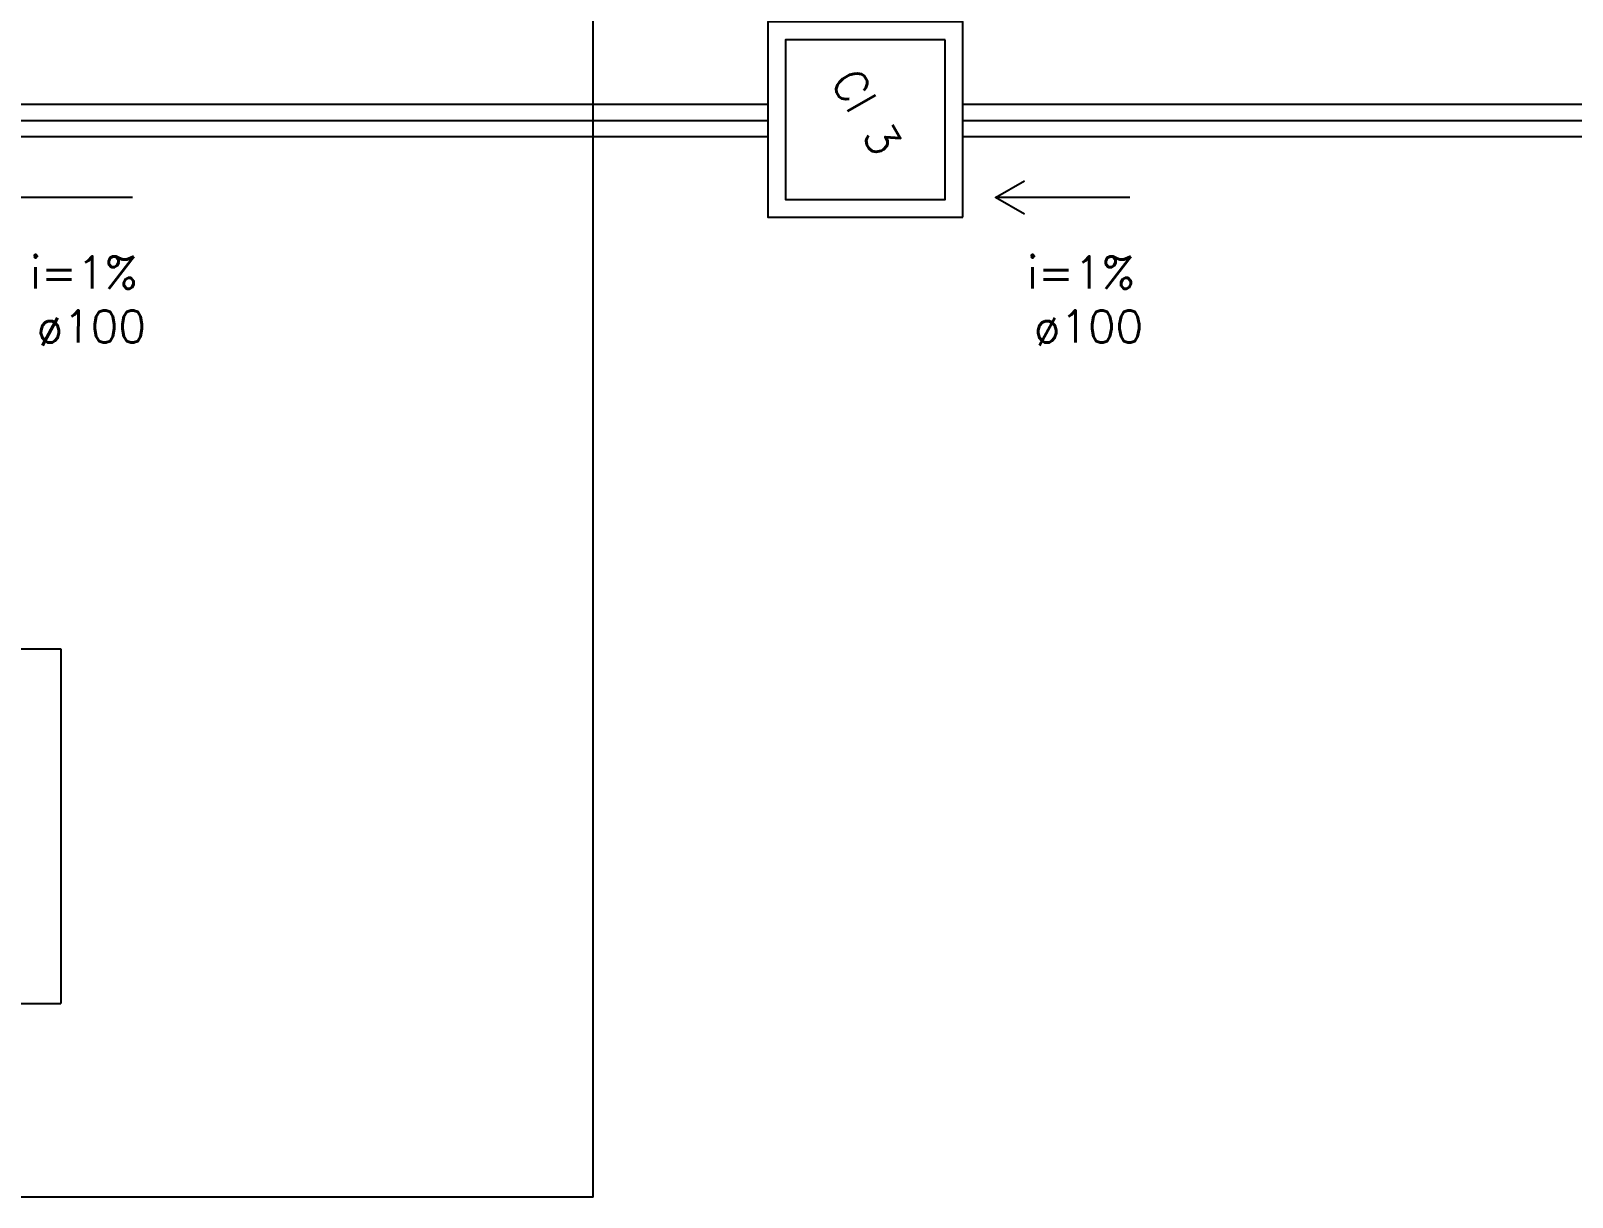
# Model space of a CAD drawing. Extents: x 411.9 to 506.5, y 66.1 to 116.3.
# Drawn here: x 433.139 to 437.916, y 71.294 to 74.909 of the extents above; entities that cross this region are included whole.
import ezdxf

# ---------------------------------------------------------------- set-up
doc = ezdxf.new("R2010")
doc.units = 0
doc.header["$LTSCALE"] = 0.005
for name, color, linetype in [('A-PAREDE', 5, 'CONTINUOUS'), ('A-TEXTO', 3, 'CONTINUOUS'), ('ARQ-PIS-VISTA', 8, 'CONTINUOUS'), ('EIXOS', 1, 'CONTINUOUS'), ('ESG-GERAL', 7, 'CONTINUOUS'), ('Estr-Met-PILARES', 3, 'CONTINUOUS'), ('TUB-ESGOTO', 7, 'CONTINUOUS')]:
    doc.layers.add(name, color=color, linetype=linetype)
doc.styles.add('R80', font='SIMPLEX.SHX', dxfattribs={"height": 0.2})
doc.styles.get("Standard").update_dxf_attribs({"font": 'simplex.shx'})

# ---------------------------------------------------------------- blocks, each defined once
blk = doc.blocks.new('BL.SERVIÇO1')
at = {"layer": 'ARQ-PIS-VISTA', "color": 251}
for p, q in [((11.7, -12.322), (11.7, -7.9)), ((9.9, -10.622), (10.05, -10.622)), ((10.05, -10.622), (10.05, -11.722)), ((6.2, -11.722), (10.05, -11.722)), ((11.7, -12.322), (0.1, -12.322))]:
    blk.add_line(p, q, dxfattribs=at)

msp = doc.modelspace()

# ---------------------------------------------------------------- linework, layer by layer
at = {"layer": 'A-PAREDE', "color": 2, "extrusion": (0, 0, -1)}
for p, q in [((433.45428, 74.39183), (433.03845, 74.39183)), ((436.54501, 74.39183), (436.12919, 74.39183))]:
    msp.add_line(p, q, dxfattribs=at)
at = {"layer": 'A-PAREDE', "color": 2}
msp.add_lwpolyline([(436.21911, 74.33991), (436.12919, 74.39183), (436.21911, 74.44375)], dxfattribs=at)
at = {"layer": 'EIXOS'}
for p, q in [((431.62283, 74.63023), (435.42295, 74.63023)), ((436.02795, 74.63023), (440.03814, 74.63023))]:
    msp.add_line(p, q, dxfattribs=at)
at = {"layer": 'ESG-GERAL', "color": 5, "linetype": 'Continuous', "extrusion": (0, 0, -1)}
msp.add_lwpolyline([(-436.02795, 74.33104), (-436.02795, 74.93604), (-435.42295, 74.93604), (-435.42295, 74.33104)], close=True, dxfattribs=at)
at = {"layer": 'ESG-GERAL', "color": 1, "linetype": 'Continuous', "extrusion": (0, 0, -1)}
msp.add_lwpolyline([(-435.97295, 74.88104), (-435.47795, 74.88104), (-435.47795, 74.38604), (-435.97295, 74.38604)], close=True, dxfattribs=at)
at = {"layer": 'TUB-ESGOTO', "extrusion": (0, 0, -1)}
for p, q in [((435.42295, 74.68023), (431.62283, 74.68023)), ((440.03814, 74.68023), (436.02795, 74.68023)), ((435.42295, 74.58023), (431.62283, 74.58023)), ((440.03814, 74.58023), (436.02795, 74.58023))]:
    msp.add_line(p, q, dxfattribs=at)

# ---------------------------------------------------------------- block references
at = {"layer": 'Estr-Met-PILARES', "color": 251}
msp.add_blockref('BL.SERVIÇO1', (423.18144, 83.61562), dxfattribs=at)

# ---------------------------------------------------------------- texts
at = {"layer": 'A-TEXTO', "style": 'R80'}
msp.add_text('CI 3', height=0.1, rotation=300, dxfattribs=at).set_placement((435.61637, 74.7523))
at = {"layer": 'A-TEXTO', "color": 1}
for s, p in [('i=1%', (433.13583, 74.10979)), ('i=1%', (436.22656, 74.10979)), ('ø100', (433.15723, 73.94257)), ('ø100', (436.24796, 73.94257))]:
    msp.add_text(s, height=0.1, rotation=359.91064, dxfattribs=at).set_placement(p)

doc.saveas('drawing.dxf')
